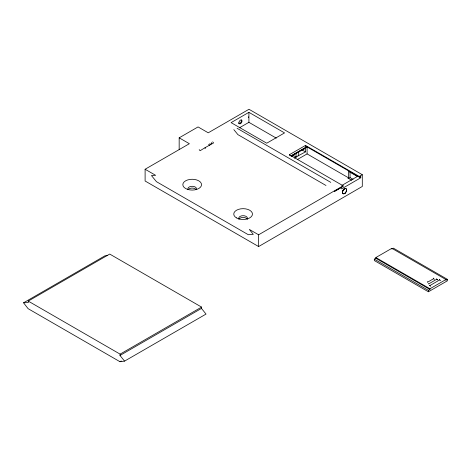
<?xml version="1.0" encoding="UTF-8"?>
<svg xmlns="http://www.w3.org/2000/svg" width="471" height="471" viewBox="0 0 471 471"><rect width="100%" height="100%" fill="white"/><g stroke="black" fill="none" stroke-linecap="round" stroke-linejoin="round"><path stroke-width="0.71" d="M179.168 149.59L179.174 137.826L198.061 126.923L208.241 132.804L248.988 109.278L362.299 174.7L362.299 186.457L258.626 246.551L145.109 181.011L145.109 169.254L189.36 143.708L179.174 137.826M343.536 189.719L342.788 191.008M437.689 279.344L437.624 279.927L436.605 279.338L429.087 283.677M296.365 153.334L291.561 156.401M296.365 156.867L294.522 158.221M28.236 301.099L109.708 254.063L201.576 307.098L201.476 308.423L206.033 314.08L124.562 361.122L119.999 355.458L120.105 354.139L28.236 301.099L28.331 302.535L23.55 302.806L28.125 308.682L119.993 361.722L121.271 360.986M258.626 246.551L258.626 234.788L343.147 185.798L343.147 186.386L334.328 191.473L341.599 187.258L341.599 188.871L360.768 177.779L360.768 176.166L359.243 177.049L305.485 146.01M248.912 112.334L231.09 122.625L266.733 143.202L284.555 132.91L248.912 112.334L248.912 122.33L276.283 138.133M205.109 148.147A2.52 1.454 -60 0 1 205.268 147.558L213.581 142.948L212.674 141.842M239.362 127.841L248.912 122.33M205.268 147.558L200.093 150.732L199.192 149.625M23.55 302.806L105.021 255.771L107.753 255.618M362.299 174.7L359.243 176.46L305.485 145.421L289.353 154.735L343.147 185.798M290.89 155.966L306.962 146.746L291.09 155.913M296.065 157.037L298.691 155.518L298.691 151.992L296.065 153.511L296.065 157.037L292.968 155.253M297.96 152.416L305.485 148.365L305.485 151.892L297.96 155.942M297.731 159.31L307.092 153.905L348.593 177.861L348.593 171.397L357.76 176.69M353.097 179.38L350.041 177.614L348.087 178.745L348.593 177.861M341.834 185.433L357.931 176.142M120.105 354.139L201.576 307.098M119.999 355.458L201.476 308.423M375.858 257.549L391.843 248.323L445.925 279.544L445.925 280.245L447.45 279.368L447.45 280.775L428.404 291.773L374.327 260.551L374.327 259.138L375.858 258.255L429.935 289.477L429.935 288.77L375.858 257.549L375.858 258.255M434.568 279.338L433.55 278.75L427.438 282.276L427.38 281.693M440.679 280.516L439.661 279.927L429.475 285.803L429.417 285.22M429.935 288.77L445.925 279.544M374.327 259.138L428.404 290.36L429.935 289.477M124.562 361.122L119.993 361.722M428.398 283.46L428.457 284.042M305.379 145.48L305.432 146.216L305.485 145.421M358.502 176.466L360.768 177.779M302.353 150.084L305.485 151.892M348.087 178.156L351.749 180.275M237.101 128.283L330.783 182.371M325.985 185.486L237.92 134.641L233.834 129.631M447.45 279.368L393.373 248.146L391.843 249.024L391.843 248.323M208.523 144.562L209.783 145.292M145.109 169.254L155.624 175.324L151.45 175.559L156.449 181.676L248.317 234.717L253.292 234.358L249.306 229.412L258.626 234.788M439.661 279.303L439.661 279.927M436.605 278.714L436.605 279.338M433.55 278.131L433.55 278.75M430.494 285.838L430.494 286.392M428.404 290.36L428.404 291.773M359.243 176.46L359.243 177.049M350.041 171.974L350.041 177.614M307.092 146.552L307.092 153.905M289.447 154.747L289.447 155.448M211.573 142.554A2.879 1.66 60 0 1 209.536 143.843M241.199 119.917A2.161 1.248 -60 0 1 240.64 122.648A2.161 1.248 -60 0 1 238.556 123.208M188.447 189.307A4.321 2.496 0 0 1 195.93 189.307M238.932 219.303A4.321 2.496 0 0 1 243.107 217.455A4.321 2.496 0 0 1 247.281 219.303M343.718 189.018A2.891 1.666 -60 0 1 342.27 191.52M205.197 148.277A2.52 1.454 -60 0 1 205.338 147.706M238.932 218.832A4.321 2.496 0 0 1 243.107 215.694A4.321 2.496 0 0 1 247.281 218.832M188.011 189.436A4.321 2.496 0 0 1 192.186 186.292A4.321 2.496 0 0 1 196.36 189.436M342.523 191.95L342.523 192.686L342.523 191.95M238.927 122.584L238.98 123.137A2.161 1.248 -60 0 0 240.475 123.673A2.161 1.248 -60 0 0 241.964 121.412L241.964 120.676A2.161 1.248 -60 0 0 240.475 120.146A2.161 1.248 -60 0 0 238.98 122.401L238.927 122.584M346.562 189.978L346.479 190.62A2.879 1.66 -60.1 0 1 343.353 193.752A2.879 1.66 -60.1 0 1 343.353 189.895A2.879 1.66 -60.1 0 1 346.479 189.401L346.562 189.978M344.849 193.293L344.213 193.663L344.849 193.293M344.519 188.794L344.213 189.018L344.849 188.647L344.519 188.794M248.541 117.62L248.541 116.885A2.161 1.248 60 0 0 248.541 117.62M345.108 193.192A2.95 1.701 -60.1 0 0 346.044 188.618A2.95 1.701 -60.1 0 0 342.558 191.721A2.95 1.701 -60.1 0 0 345.108 193.192M236.489 217.89A9.361 5.405 0 0 0 252.15 215.471A9.361 5.405 0 0 0 240.687 208.853A9.361 5.405 0 0 0 236.489 217.89M187.505 189.354A9.361 5.405 0 0 0 201.547 184.673A9.361 5.405 0 0 0 187.505 179.993A9.361 5.405 0 0 0 187.505 189.354"/></g></svg>
